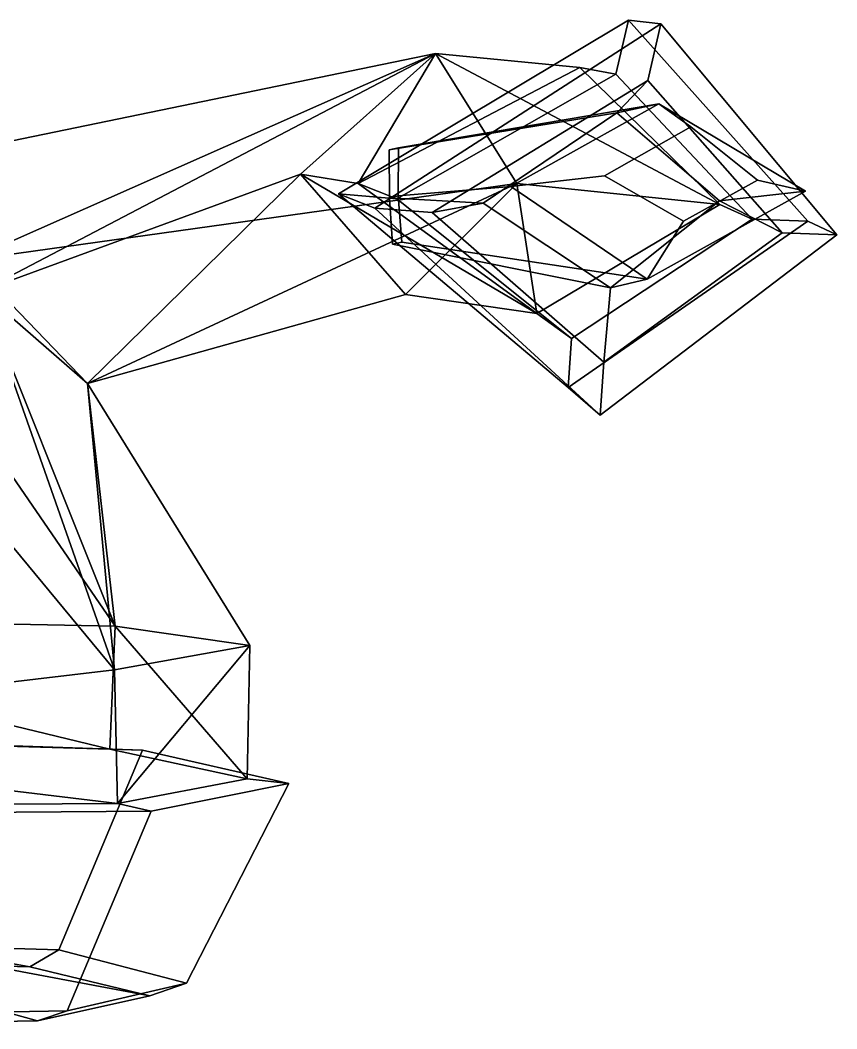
# Model space of a CAD drawing. Extents: x -237 to 271, y -153 to 345.
# Drawn here: x 97 to 271.3, y -91.2 to 124.1 of the extents above; entities that cross this region are included whole.
import ezdxf

# ---------------------------------------------------------------- set-up
doc = ezdxf.new("R2010")
doc.units = 0

msp = doc.modelspace()

# ---------------------------------------------------------------- linework, layer by layer
for points in [[(164.976685, 87.057358, 92.661255), (172.754761, 84.03508, 126.351288), (233.758759, 123.367554, 117.434074), (226.866425, 124.140564, 84.165855)], [(164.976685, 87.057358, 92.661255), (226.866425, 124.140564, 84.165855), (224.124634, 112.579552, 83.440872), (177.387573, 86.029533, 90.017761)], [(172.754761, 84.03508, 126.351288), (184.954926, 83.060463, 123.75663), (230.973114, 111.249664, 116.656197), (233.758759, 123.367554, 117.434074)], [(265.137939, 81.2369, 71.601837), (253.267303, 81.620079, 74.063652), (224.124634, 112.579552, 83.440872), (226.866425, 124.140564, 84.165855)], [(271.305817, 78.308167, 105.630409), (265.137939, 81.2369, 71.601837), (226.866425, 124.140564, 84.165855), (233.758759, 123.367554, 117.434074)], [(271.305817, 78.308167, 105.630409), (233.758759, 123.367554, 117.434074), (230.973114, 111.249664, 116.656197), (259.614838, 78.721916, 108.05899)], [(88.740013, 66.292564, 43.417236), (185.656128, 117.027786, 0.414436), (65.926788, 92.328629, -5.944786)], [(86.008362, 72.901123, -39.106842), (65.926788, 92.328629, -5.944786), (185.656128, 117.027786, 0.414436)], [(86.008362, 72.901123, -39.106842), (185.656128, 117.027786, 0.414436), (203.024979, 89.24662, -27.220818)], [(88.740013, 66.292564, 43.417236), (156.876236, 91.256027, 37.535828), (185.656128, 117.027786, 0.414436)], [(169.13475, 89.267479, 53.222725), (185.656128, 117.027786, 0.414436), (156.876236, 91.256027, 37.535828)], [(169.13475, 89.267479, 53.222725), (216.472763, 114.065399, 46.328793), (185.656128, 117.027786, 0.414436)], [(246.344788, 84.780762, 36.988914), (203.024979, 89.24662, -27.220818), (185.656128, 117.027786, 0.414436)], [(246.344788, 84.780762, 36.988914), (185.656128, 117.027786, 0.414436), (216.472763, 114.065399, 46.328793)], [(216.472763, 114.065399, 46.328793), (169.13475, 89.267479, 53.222725), (177.387573, 86.029533, 90.017761), (224.124634, 112.579552, 83.440872)], [(253.267303, 81.620079, 74.063652), (246.344788, 84.780762, 36.988914), (216.472763, 114.065399, 46.328793), (224.124634, 112.579552, 83.440872)], [(195.812271, 85.03688, 107.409103), (224.384064, 104.37175, 101.059036), (230.973114, 111.249664, 116.656197), (184.954926, 83.060463, 123.75663)], [(246.302307, 85.586403, 100.055679), (259.614838, 78.721916, 108.05899), (230.973114, 111.249664, 116.656197), (224.384064, 104.37175, 101.059036)], [(177.77684, 96.90007, 159.70372), (233.314117, 106.282425, 134.629501), (224.384064, 104.37175, 101.059036), (175.804855, 96.483353, 146.343506)], [(177.729553, 86.639198, 161.018402), (201.718048, 88.663834, 156.970322), (233.314117, 106.282425, 134.629501), (177.77684, 96.90007, 159.70372)], [(221.694595, 90.921867, 210.505859), (240.135849, 101.372887, 206.204086), (233.314117, 106.282425, 134.629501), (201.718048, 88.663834, 156.970322)], [(264.593353, 87.601608, 132.312881), (246.302307, 85.586403, 100.055679), (224.384064, 104.37175, 101.059036), (233.314117, 106.282425, 134.629501)], [(254.381454, 89.967697, 194.120209), (264.593353, 87.601608, 132.312881), (233.314117, 106.282425, 134.629501), (240.135849, 101.372887, 206.204086)], [(175.883423, 86.223259, 147.620224), (175.804855, 96.483353, 146.343506), (224.384064, 104.37175, 101.059036), (195.812271, 85.03688, 107.409103)], [(238.566162, 81.21479, 209.757462), (254.381454, 89.967697, 194.120209), (240.135849, 101.372887, 206.204086), (221.694595, 90.921867, 210.505859)], [(177.729553, 86.639198, 161.018402), (177.77684, 96.90007, 159.70372), (175.804855, 96.483353, 146.343506), (175.883423, 86.223259, 147.620224)], [(111.427322, 46.544609, 0.329706), (156.876236, 91.256027, 37.535828), (88.740013, 66.292564, 43.417236)], [(179.261978, 65.552231, 3.137983), (156.876236, 91.256027, 37.535828), (111.427322, 46.544609, 0.329706)], [(207.309052, 61.52676, 42.36224), (156.876236, 91.256027, 37.535828), (179.261978, 65.552231, 3.137983)], [(207.309052, 61.52676, 42.36224), (169.13475, 89.267479, 53.222725), (156.876236, 91.256027, 37.535828)], [(238.566162, 81.21479, 209.757462), (221.694595, 90.921867, 210.505859), (201.718048, 88.663834, 156.970322), (230.818207, 68.873466, 139.542313)], [(111.427322, 46.544609, 0.329706), (86.008362, 72.901123, -39.106842), (203.024979, 89.24662, -27.220818)], [(179.261978, 65.552231, 3.137983), (111.427322, 46.544609, 0.329706), (203.024979, 89.24662, -27.220818)], [(169.13475, 89.267479, 53.222725), (207.309052, 61.52676, 42.36224), (214.657944, 56.16674, 79.105873), (177.387573, 86.029533, 90.017761)], [(178.481232, 76.740944, 162.229797), (230.818207, 68.873466, 139.542313), (201.718048, 88.663834, 156.970322), (177.729553, 86.639198, 161.018402)], [(207.309052, 61.52676, 42.36224), (179.261978, 65.552231, 3.137983), (203.024979, 89.24662, -27.220818)], [(207.309052, 61.52676, 42.36224), (203.024979, 89.24662, -27.220818), (246.344788, 84.780762, 36.988914)], [(238.566162, 81.21479, 209.757462), (230.818207, 68.873466, 139.542313), (264.593353, 87.601608, 132.312881), (254.381454, 89.967697, 194.120209)], [(213.987366, 45.710522, 78.081421), (220.838821, 39.825691, 112.608124), (172.754761, 84.03508, 126.351288), (164.976685, 87.057358, 92.661255)], [(213.987366, 45.710522, 78.081421), (164.976685, 87.057358, 92.661255), (177.387573, 86.029533, 90.017761), (214.657944, 56.16674, 79.105873)], [(178.481232, 76.740944, 162.229797), (177.729553, 86.639198, 161.018402), (175.883423, 86.223259, 147.620224), (176.515045, 76.323059, 148.82695)], [(176.515045, 76.323059, 148.82695), (175.883423, 86.223259, 147.620224), (195.812271, 85.03688, 107.409103), (223.042343, 66.969757, 105.696945)], [(230.818207, 68.873466, 139.542313), (223.042343, 66.969757, 105.696945), (246.302307, 85.586403, 100.055679), (264.593353, 87.601608, 132.312881)], [(220.838821, 39.825691, 112.608124), (221.579208, 51.11866, 113.71125), (184.954926, 83.060463, 123.75663), (172.754761, 84.03508, 126.351288)], [(223.042343, 66.969757, 105.696945), (195.812271, 85.03688, 107.409103), (184.954926, 83.060463, 123.75663), (221.579208, 51.11866, 113.71125)], [(207.309052, 61.52676, 42.36224), (246.344788, 84.780762, 36.988914), (253.267303, 81.620079, 74.063652), (214.657944, 56.16674, 79.105873)], [(223.042343, 66.969757, 105.696945), (221.579208, 51.11866, 113.71125), (259.614838, 78.721916, 108.05899), (246.302307, 85.586403, 100.055679)], [(213.987366, 45.710522, 78.081421), (214.657944, 56.16674, 79.105873), (253.267303, 81.620079, 74.063652), (265.137939, 81.2369, 71.601837)], [(213.987366, 45.710522, 78.081421), (265.137939, 81.2369, 71.601837), (271.305817, 78.308167, 105.630409), (220.838821, 39.825691, 112.608124)], [(117.327644, -5.244766, -73.46286), (-1.947393, -2.921524, -110.832657), (60.015533, 78.186684, -49.968128)], [(117.327644, -5.244766, -73.46286), (60.015533, 78.186684, -49.968128), (86.008362, 72.901123, -39.106842)], [(220.838821, 39.825691, 112.608124), (271.305817, 78.308167, 105.630409), (259.614838, 78.721916, 108.05899), (221.579208, 51.11866, 113.71125)], [(178.481232, 76.740944, 162.229797), (176.515045, 76.323059, 148.82695), (223.042343, 66.969757, 105.696945), (230.818207, 68.873466, 139.542313)], [(117.327644, -5.244766, -73.46286), (86.008362, 72.901123, -39.106842), (111.427322, 46.544609, 0.329706)], [(117.185539, -14.591846, 93.758469), (88.740013, 66.292564, 43.417236), (60.008812, 54.548946, 54.612919)], [(117.185539, -14.591846, 93.758469), (111.427322, 46.544609, 0.329706), (88.740013, 66.292564, 43.417236)], [(-2.14419, -28.658747, 128.454041), (117.185539, -14.591846, 93.758469), (60.008812, 54.548946, 54.612919)], [(117.185539, -14.591846, 93.758469), (146.024307, -9.389544, 0.828767), (111.427322, 46.544609, 0.329706)], [(146.024307, -9.389544, 0.828767), (117.327644, -5.244766, -73.46286), (111.427322, 46.544609, 0.329706)], [(116.167076, -31.533312, -83.392288), (-2.298974, -28.051437, -115.186508), (-1.947393, -2.921524, -110.832657)], [(116.167076, -31.533312, -83.392288), (-1.947393, -2.921524, -110.832657), (117.327644, -5.244766, -73.46286)], [(145.501343, -37.819107, 2.592559), (116.167076, -31.533312, -83.392288), (117.327644, -5.244766, -73.46286)], [(145.501343, -37.819107, 2.592559), (117.327644, -5.244766, -73.46286), (146.024307, -9.389544, 0.828767)], [(117.777641, -43.076046, 84.466331), (146.024307, -9.389544, 0.828767), (117.185539, -14.591846, 93.758469)], [(117.777641, -43.076046, 84.466331), (145.501343, -37.819107, 2.592559), (146.024307, -9.389544, 0.828767)], [(117.777641, -43.076046, 84.466331), (117.185539, -14.591846, 93.758469), (-2.14419, -28.658747, 128.454041)], [(105.25267, -74.326782, -91.549789), (-3.580881, -71.149879, -127.653473), (-2.552063, -27.537149, -132.084442), (123.154221, -31.683357, -96.030907)], [(123.154221, -31.683357, -96.030907), (-2.552063, -27.537149, -132.084442), (-2.298974, -28.051437, -115.186508), (116.167076, -31.533312, -83.392288)], [(117.777641, -43.076046, 84.466331), (-2.14419, -28.658747, 128.454041), (-0.130345, -43.797474, 118.077034)], [(132.540405, -81.457253, 7.131369), (105.25267, -74.326782, -91.549789), (123.154221, -31.683357, -96.030907), (154.392838, -38.863495, 2.620756)], [(123.154221, -31.683357, -96.030907), (116.167076, -31.533312, -83.392288), (145.501343, -37.819107, 2.592559), (154.392838, -38.863495, 2.620756)], [(154.392838, -38.863495, 2.620756), (145.501343, -37.819107, 2.592559), (117.777641, -43.076046, 84.466331), (124.974152, -44.726635, 93.649323)], [(124.974152, -44.726635, 93.649323), (107.072601, -87.370071, 98.13044), (132.540405, -81.457253, 7.131369), (154.392838, -38.863495, 2.620756)], [(-1.051178, -89.280045, 136.002045), (107.072601, -87.370071, 98.13044), (124.974152, -44.726635, 93.649323), (-0.023956, -45.659214, 131.569305)], [(-0.023956, -45.659214, 131.569305), (124.974152, -44.726635, 93.649323), (117.777641, -43.076046, 84.466331), (-0.130345, -43.797474, 118.077034)], [(105.25267, -74.326782, -91.549789), (99.107063, -77.948837, -78.53598), (-3.485575, -75.167374, -110.428215), (-3.580881, -71.149879, -127.653473)], [(99.107063, -77.948837, -78.53598), (74.492012, -73.464012, -60.476101), (-3.135577, -71.263405, -87.973236), (-3.485575, -75.167374, -110.428215)], [(124.723, -84.187866, 7.476623), (93.701149, -78.35762, 7.156514), (74.492012, -73.464012, -60.476101), (99.107063, -77.948837, -78.53598)], [(132.540405, -81.457253, 7.131369), (124.723, -84.187866, 7.476623), (99.107063, -77.948837, -78.53598), (105.25267, -74.326782, -91.549789)], [(100.717621, -89.491562, 89.322632), (75.764641, -82.584869, 72.162735), (93.701149, -78.35762, 7.156514), (124.723, -84.187866, 7.476623)], [(107.072601, -87.370071, 98.13044), (100.717621, -89.491562, 89.322632), (124.723, -84.187866, 7.476623), (132.540405, -81.457253, 7.131369)], [(-1.246899, -91.211769, 122.895264), (-1.338102, -84.145752, 99.366608), (75.764641, -82.584869, 72.162735), (100.717621, -89.491562, 89.322632)], [(-1.051178, -89.280045, 136.002045), (-1.246899, -91.211769, 122.895264), (100.717621, -89.491562, 89.322632), (107.072601, -87.370071, 98.13044)]]:
    msp.add_3dface(points)

doc.saveas('drawing.dxf')
